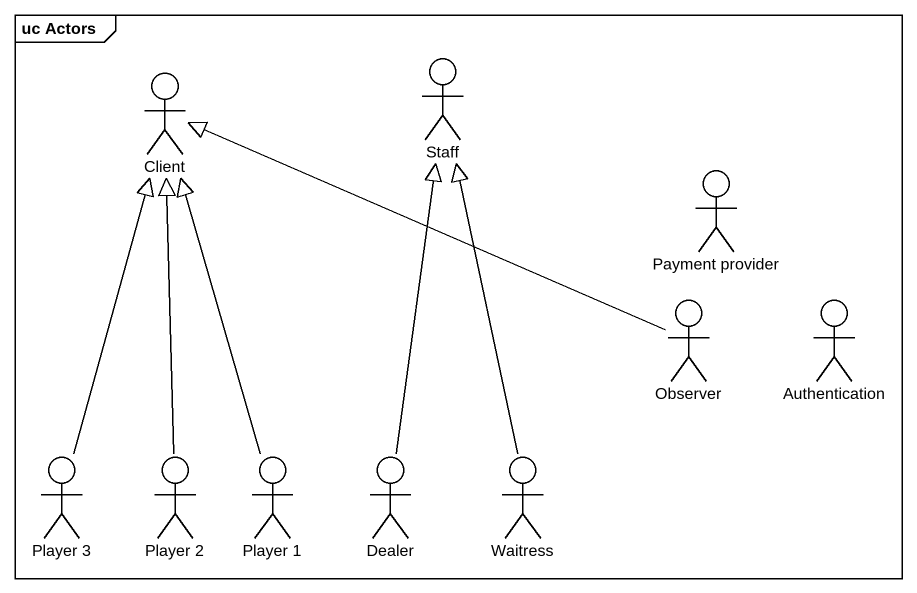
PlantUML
@startuml
mainframe uc Actors
actor Staff
actor Client
actor "Payment provider" as Payment_provider
actor Observer
actor Authentication
actor "Player 3" as Player_3
actor "Player 2" as Player_2
actor "Player 1" as Player_1
actor Dealer
actor Waitress
Observer -left-|> Client
Player_3 -up-|> Client
Player_2 -up-|> Client
Player_1 -up-|> Client
Dealer -up-|> Staff
Waitress -up-|> Staff
@enduml
